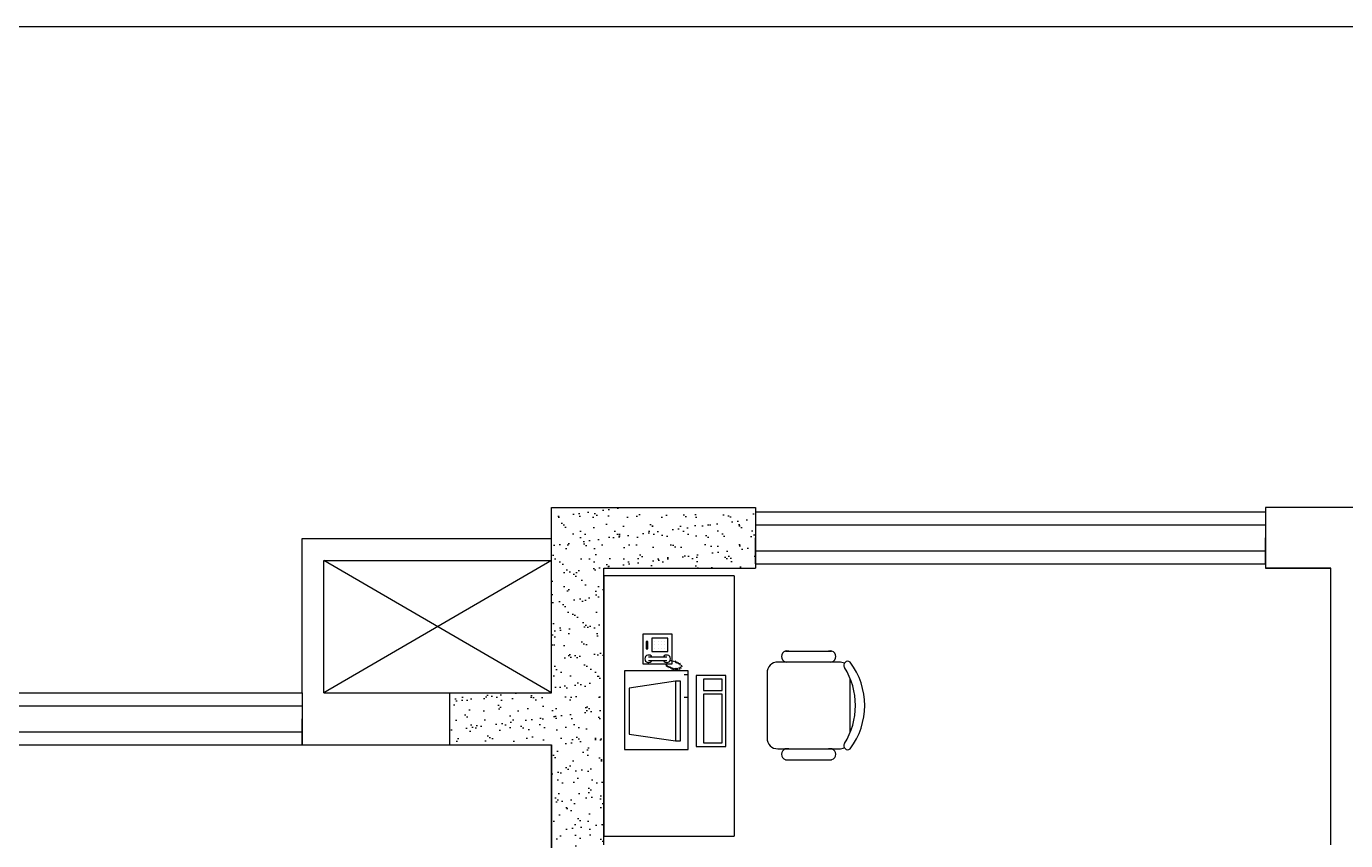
# Model space of a CAD drawing. Header units: millimetres. Extents: x 20837 to 97633253, y -10239614 to 28523936.
# Drawn here: x 27880 to 33958, y 6615 to 10367 of the extents above; entities that cross this region are included whole.
import ezdxf

# ---------------------------------------------------------------- set-up
doc = ezdxf.new("R2010")
doc.units = ezdxf.units.MM
doc.layers.add('4', color=4, linetype='Continuous')

# ---------------------------------------------------------------- blocks, each defined once
blk = doc.blocks.new('shuzuo')
at = {"layer": '4', "color": 40, "true_color": 0xffbf00}
for p, q in [((16613.9, 8106.6), (16613.9, 6906.6)), ((17213.9, 8106.6), (16613.9, 8106.6)), ((17213.9, 8106.6), (17213.9, 6906.6)), ((16794.2, 7837.6, 500), (16794.2, 7700.8, 500)), ((16929.3, 7837.6, 500), (16794.2, 7837.6, 500)), ((16817.2, 7804.3, 500), (16809.4, 7804.3, 500)), ((16809.4, 7804.3, 500), (16809.4, 7770.4, 500)), ((16817.2, 7770.4, 500), (16817.2, 7804.3, 500)), ((16835.4, 7819.9, 500), (16835.4, 7757.4, 500)), ((16908.4, 7819.9, 500), (16835.4, 7819.9, 500)), ((16848.5, 7804.3, 500), (16848.5, 7804.3, 500)), ((16848.5, 7788.7, 500), (16848.5, 7788.7, 500)), ((16864.1, 7804.3, 500), (16864.1, 7804.3, 500)), ((16864.1, 7788.7, 500), (16864.1, 7788.7, 500)), ((16879.7, 7804.3, 500), (16879.7, 7804.3, 500)), ((16879.7, 7788.7, 500), (16879.7, 7788.7, 500)), ((16895.3, 7804.3, 500), (16895.3, 7804.3, 500)), ((16895.3, 7788.7, 500), (16895.3, 7788.7, 500)), ((16908.4, 7757.4, 500), (16908.4, 7819.9, 500)), ((16929.3, 7700.8, 500), (16929.3, 7837.6, 500)), ((16809.4, 7770.4, 500), (16817.2, 7770.4, 500)), ((16820.3, 7732.8, 500), (16903.6, 7732.8, 500)), ((16835.4, 7757.4, 500), (16908.4, 7757.4, 500)), ((16848.5, 7773, 500), (16848.5, 7773, 500)), ((16864.1, 7773, 500), (16864.1, 7773, 500)), ((16879.7, 7773, 500), (16879.7, 7773, 500)), ((16895.3, 7773, 500), (16895.3, 7773, 500)), ((17451.1, 7760), (17663.6, 7760)), ((16708.7, 7668.5), (16708.7, 7306.7)), ((17001.7, 7668.5), (16708.7, 7668.5)), ((16794.2, 7700.8, 500), (16929.3, 7700.8, 500)), ((16820.3, 7716.1, 500), (16903.6, 7716.1, 500)), ((16898.9, 7699.2, 500), (16902.2, 7689.2, 500)), ((16905.5, 7695.9, 500), (16908.9, 7685.9, 500)), ((16912.2, 7692.5, 500), (16915.5, 7682.5, 500)), ((16918.9, 7689.2, 500), (16922.2, 7679.2, 500)), ((16919.9, 7718.6, 500), (16938.9, 7712.5, 500)), ((16925.5, 7685.9, 500), (16928.9, 7675.9, 500)), ((16932.2, 7682.5, 500), (16935.5, 7672.5, 500)), ((16938.9, 7682.5, 500), (16942.2, 7672.5, 500)), ((16942.2, 7715.9, 500), (16945.5, 7705.9, 500)), ((16945.5, 7682.5, 500), (16948.9, 7672.5, 500)), ((16948.9, 7712.5, 500), (16952.2, 7702.5, 500)), ((16952.2, 7682.5, 500), (16955.5, 7672.5, 500)), ((16955.5, 7709.2, 500), (16958.9, 7699.2, 500)), ((16958.9, 7685.9, 500), (16962.2, 7675.9, 500)), ((16962.2, 7705.9, 500), (16965.5, 7695.9, 500)), ((16965.5, 7689.2, 500), (16968.9, 7679.2, 500)), ((16970.3, 7697.1, 500), (16973.6, 7687.1, 500)), ((17001.7, 7306.7), (17001.7, 7668.5)), ((17365.7, 7659.3), (17365.7, 7359.3)), ((17699, 7709.3), (17415.7, 7709.3)), ((16943.3, 7620.9), (16731.1, 7588.9)), ((16967.7, 7620.9), (16943.3, 7620.9)), ((16943.3, 7620.9), (16943.3, 7345.9)), ((16967.7, 7345.9), (16967.7, 7620.9)), ((17001.7, 7651.3), (16984.4, 7651.3)), ((17176.7, 7647.5), (17038.8, 7647.5)), ((17038.8, 7647.5), (17038.8, 7320.1)), ((17159.4, 7630.3), (17073.3, 7630.3)), ((17073.3, 7630.3), (17073.3, 7578.6)), ((17159.4, 7578.6), (17159.4, 7630.3)), ((17176.7, 7320.1), (17176.7, 7647.5)), ((17749, 7385.3), (17749, 7633.3)), ((16731.1, 7588.9), (16731.1, 7377)), ((16984.4, 7547.9), (17001.7, 7547.9)), ((17073.3, 7578.6), (17159.4, 7578.6)), ((17073.3, 7561.4), (17073.3, 7337.4)), ((17159.4, 7561.4), (17073.3, 7561.4)), ((17159.4, 7337.4), (17159.4, 7561.4)), ((17213.9, 7558.3), (17213.9, 7454.9)), ((16731.1, 7377), (16943.3, 7345.9)), ((16708.7, 7306.7), (17001.7, 7306.7)), ((16943.3, 7345.9), (16967.7, 7345.9)), ((17038.8, 7320.1), (17176.7, 7320.1)), ((17073.3, 7337.4), (17159.4, 7337.4)), ((17415.7, 7309.3), (17699, 7309.3)), ((17451.1, 7259.3), (17663.6, 7259.3)), ((16613.9, 6906.6), (17213.9, 6906.6))]:
    blk.add_line(p, q, dxfattribs=at)
for centre, radius, start, end in [((16820.3, 7724.5, 500), 17.5, 28.49146, 331.50854), ((16903.6, 7724.5, 500), 17.5, 208.49146, 151.50854), ((17458.4, 7735), 26, 73.73979, 286.26021), ((17656.3, 7735), 26, 253.73979, 106.26021), ((17415.7, 7659.3), 50, 90, 180), ((17699, 7659.3), 50, 62.41556, 90), ((17738.1, 7694.6), 18.3, 53.30993, 212.02741), ((17446.1, 7509.3), 327.3, 327.57575, 32.42425), ((17482.4, 7509.3), 333.3, 323.1301, 36.8699), ((17415.7, 7359.3), 50, 180, 270), ((17458.4, 7284.3), 26, 73.73979, 286.26021), ((17656.3, 7284.3), 26, 253.73979, 106.26021), ((17699, 7359.3), 50, 270, 297.58444), ((17738.1, 7323.9), 18.3, 147.97259, 306.69007)]:
    blk.add_arc(centre, radius, start, end, dxfattribs=at)

msp = doc.modelspace()

# ---------------------------------------------------------------- hatches: boundary and pattern name
h = msp.add_hatch()
h.set_pattern_fill('AR-SAND', color=256, scale=2, style=0)
h.set_pattern_definition([(37.5, (18684.38, 0), (-3.20006, 97.88265), [0, -77.216, 0, -86.36, 0, -82.55]), (7.5, (18684.38, 0), (89.9047, 143.365), [0, -41.656, 0, -69.596, 0, -26.67]), (327.5, (18621.9, 0), (158.19847, 0.28744), [0, -25.4, 0, -91.44, 0, -119.38]), (317.5, (18621.9, 0), (152.7113, 44.5859), [0, -12.7, 0, -59.944, 0, -68.58])])
h.paths.add_polyline_path([(30539.609, 7869.473), (31239.609, 7869.473), (31239.609, 8149.473), (30539.609, 8149.473), (30299.609, 8149.473), (30299.609, 8006.173), (30299.609, 7906.173), (30299.609, 7296.173), (29831.009, 7296.173), (29831.009, 7056.173), (30299.609, 7056.173), (30299.609, 6874.244), (30299.609, 5354.473), (30539.609, 5354.473), (30539.609, 6354.473), (30539.609, 6594.473)])

# ---------------------------------------------------------------- linework, layer by layer
for p, q in [((30299.609, 8006.173), (30299.609, 8149.473)), ((30299.609, 8149.473), (30539.609, 8149.473)), ((30539.609, 8149.473), (31239.609, 8149.473)), ((31239.609, 8149.473), (31239.609, 7869.473)), ((33889.609, 8149.473), (33589.609, 8149.473)), ((33589.609, 8149.473), (33589.609, 7869.473)), ((34129.609, 8149.473), (33889.609, 8149.473)), ((30299.609, 7906.173), (30299.609, 8006.173)), ((30299.609, 7296.173), (30299.609, 7906.173)), ((30539.609, 6594.473), (30539.609, 7869.473)), ((30539.609, 7869.473), (31239.609, 7869.473)), ((33889.609, 7869.473), (33589.609, 7869.473)), ((33589.609, 7869.473), (33889.609, 7869.473)), ((33889.609, 6594.473), (33889.609, 7869.473)), ((29149.609, 7296.173), (29149.609, 7056.173)), ((29249.609, 7296.173), (30299.609, 7296.173)), ((29831.009, 7056.173), (29831.009, 7296.173)), ((29149.609, 7056.173), (30299.609, 7056.173)), ((30299.609, 3304.173), (30299.609, 7056.173)), ((30299.609, 7056.173), (30299.609, 6874.244)), ((30299.609, 3304.173), (30299.609, 6876.173)), ((30299.609, 6874.244), (30299.609, 3934.698))]:
    msp.add_line(p, q)
at = {"color": 4}
for p, q in [((31239.609, 8129.473), (31239.609, 8009.473)), ((31239.609, 8129.473), (33589.609, 8129.473)), ((33589.609, 8129.473), (33589.609, 8009.473)), ((31239.609, 8069.473), (33589.609, 8069.473)), ((31239.609, 7889.473), (31239.609, 8009.473)), ((33589.609, 7889.473), (33589.609, 8009.473)), ((31239.609, 7949.473), (33589.609, 7949.473)), ((31239.609, 7889.473), (33589.609, 7889.473)), ((27649.609, 7296.173), (29149.609, 7296.173)), ((29149.609, 7296.173), (29149.609, 7176.173)), ((27649.609, 7236.173), (29149.609, 7236.173)), ((29149.609, 7056.173), (29149.609, 7176.173)), ((27649.609, 7116.173), (29149.609, 7116.173)), ((27649.609, 7056.173), (29149.609, 7056.173))]:
    msp.add_line(p, q, dxfattribs=at)
at = {"color": 2}
for p, q in [((29149.609, 7296.173), (29149.609, 8006.173)), ((29149.609, 8006.173), (30299.609, 8006.173)), ((29249.609, 7296.173), (29249.609, 7906.173)), ((29249.609, 7906.173), (30299.609, 7906.173)), ((30299.609, 7296.173), (29249.609, 7906.173)), ((29249.609, 7906.173), (30299.609, 7906.173)), ((30299.609, 7906.173), (29249.609, 7296.173))]:
    msp.add_line(p, q, dxfattribs=at)
msp.add_lwpolyline([(20836.962, 10367.057), (37100.366, 10367.057), (37100.366, -4761.455), (20836.962, -4761.455)], close=True)

# ---------------------------------------------------------------- block references
msp.add_blockref('shuzuo', (13926.476, -272.024))

doc.saveas('drawing.dxf')
